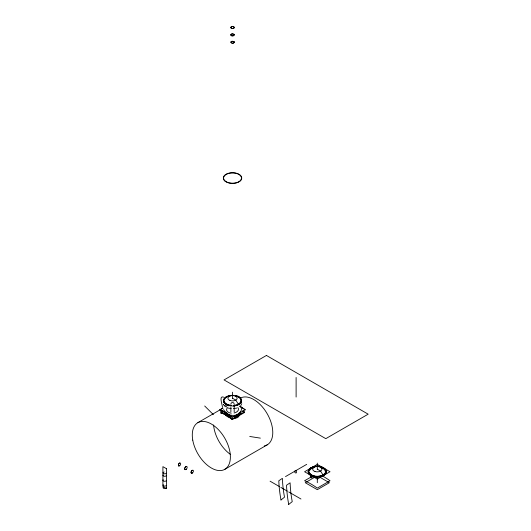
<?xml version="1.0" encoding="UTF-8"?>
<svg xmlns="http://www.w3.org/2000/svg" width="531" height="531" viewBox="0 0 531 531"><rect width="100%" height="100%" fill="white"/><g stroke="black" fill="none" stroke-linecap="round" stroke-linejoin="round"><path stroke-width="0.8" d="M230.872 407.237L230.879 411.864M232.532 398.708L232.532 392.183M234.184 411.87L234.184 405.067M223.73 397.175C218.214 394.891 222.887 406.056 222.383 407.35M225.854 406.009L226.226 404.821A1.009 0.584 -60 0 1 226.637 404.595M308.325 471.482L308.325 471.993A9.027 5.21 0 0 0 308.843 473.486L309.181 473.957M326.286 471.993L326.286 471.482M308.365 471.203L308.365 472.278M326.253 472.278C326.645 469.251 323.326 467.34 320.751 466.941M230.348 395.761A8.994 5.191 0 0 0 224.898 403.54A8.994 5.191 0 0 0 239.388 404.151A8.994 5.191 0 0 0 235.97 396C239.169 396.199 243.291 399.79 240.662 403.016M230.905 404.104C230.646 401.994 234.423 402 234.158 404.111M239.866 412.839L239.707 413.324M241.784 403.646L240.835 405.571M223.71 399.511C224.653 397.022 227.507 395.953 229.923 395.522M223.71 399.657L225.582 397.407L229.087 396M166.289 473.194C165.752 474.873 160.734 472.968 164.145 471.953M166.269 475.67C165.752 476.904 161.716 476.148 163.269 474.84M240.994 402.544C239.215 404.848 236.215 405.717 233.414 405.87M325.775 473.486L325.437 473.957M239.003 414.452L238.611 414.85M179.584 462.986L178.489 464.26L178.489 465.986C180.573 466.603 181.642 462.282 179.584 462.986C178.416 463.304 177.593 466.842 179.505 465.747M185.903 466.616L184.848 467.93L184.675 469.065L185.292 469.636L185.903 469.431M192.262 470.287L191.658 470.818A1.726 0.996 -60 0 0 191.08 472.736A1.726 0.996 -60 0 0 192.262 473.101M280.965 499.99L284.516 497.169A162.785 93.987 -60 0 1 282.386 478.351L278.788 480.787A175.874 101.54 -60 0 0 280.999 499.963M288.685 504.45L292.236 501.629A162.785 93.987 -60 0 1 290.105 482.812L286.514 485.248A175.874 101.54 -60 0 0 288.718 504.423M245.249 409.799A76.583 44.212 60 0 0 239.687 406.162L245.249 409.806L232.532 417.147A76.583 44.212 60 0 0 219.814 409.799L222.728 408.12M197.864 422.663L223.013 408.147M222.602 410.536L220.471 411.764L232.532 418.727L244.592 411.764L243.085 410.894M242.873 411.346L244.306 412.627L232.253 419.59A27.585 15.923 60 0 0 226.498 415.229A27.579 15.923 60 0 0 220.757 412.959L223.77 411.206M224.805 469.331L267.199 444.859M285.519 476.586L306.712 464.353M313.071 475.856L304.588 480.747A76.583 44.212 60 0 1 317.306 488.089L330.023 480.747A76.583 44.212 60 0 0 322.078 475.749M315.182 476.971L305.252 482.706L317.306 489.668L329.366 482.706L319.569 477.05M226.777 406.932L225.954 406.826A4.367 2.522 -60 0 1 225.854 406.009M237.662 415.541L233.474 416.53M236.78 408.067L233.414 408.651M313.867 466.941C303.48 468.793 310.197 478.371 317.75 476.924M231.649 395.323L233.414 395.323M233.414 405.657C241.824 406.401 244.844 396.318 235.14 395.522M318.235 476.904L316.868 476.924M316.376 476.904C320.093 476.938 326.213 475.929 326.253 471.203M231.211 408.624L228.284 408.067M230.779 405.764L228.688 405.492M249.723 436.462L260.369 438.135M231.662 416.384L228.284 415.415L225.728 413.762M230.779 405.611C227.978 405.133 224.394 404.118 223.584 400.998M229.505 405.684L226.173 404.469L224.062 402.544M220.757 412.952L222.907 413.569A26.769 15.452 60 0 1 230.149 417.751M219.814 409.806L226.173 413.038L232.532 417.147M226.618 404.662L227.016 404.828A20.789 12.001 -60 0 1 227.281 404.954L227.374 405M232.532 398.25L235.81 400.142L238.406 404.257A5.695 3.292 60 0 1 238.233 404.283M317.306 469.198L320.585 471.09L323.153 475.205A5.695 3.292 60 0 1 323.014 475.225M270.067 481.179L279.412 486.569M280.846 487.398L287.311 491.129M288.751 491.958L300.964 499.014M230.096 417.718L232.253 419.59M224.958 406.321L224.434 405.803M296.059 470.824L296.431 472.013A4.367 2.522 60 0 1 296.338 472.836L295.734 473.055L294.393 471.853A2.947 1.699 60 0 1 294.393 471.555A0.743 0.431 60 0 1 294.44 471.389L295.004 470.957A20.789 12.001 60 0 1 295.269 470.831M204.694 405.989L213.396 414.665M223.743 404.841L224.294 405.651M224.401 403.016L223.584 401.21M225.356 413.271L225.197 412.932M223.677 404.728L223.458 404.224M317.306 463.125L317.306 469.656M317.306 478.63L317.306 482.706M296.112 377.475L296.112 397.049M319.695 466.709A8.483 4.898 0 0 1 324.335 474.156A8.483 4.898 0 0 1 310.642 474.442A8.483 4.898 0 0 1 314.345 466.822M320.312 466.829A9.027 5.21 0 0 1 324.521 474.84A9.027 5.21 0 0 1 310.024 474.84A9.027 5.21 0 0 1 314.233 466.829M310.781 475.504A9.226 5.323 0 0 1 310.781 467.97M240.669 411.903A8.277 5.967 -17.4 0 1 237.915 415.833M238.93 416.51A8.277 5.98 17.8 0 1 226.06 415.474M228.23 414.406A8.277 3.173 12.9 0 1 224.6 411.844M240.204 406.082A8.981 5.768 -6.3 0 1 238.731 413.377M239.375 413.775A8.981 5.761 6.3 0 1 225.994 413.138M226.817 412.687A8.981 4.533 5.6 0 1 223.637 409.587M228.443 405.817A8.981 4.533 -5.6 0 1 229.505 405.505M237.868 407.536A5.994 3.73 -4.2 0 1 234.052 413.012M231.244 413.171A5.994 3.73 -4.2 0 1 227.693 407.489M234.921 395.768A8.483 4.898 0 0 1 240.994 400.819A8.483 4.898 0 0 1 233.74 405.319M231.324 405.319A8.483 4.898 0 0 1 224.069 400.819A8.483 4.898 0 0 1 230.142 395.768M241.525 400.792A9.014 5.204 0 0 1 238.89 404.469M242.428 410.974A27.585 15.923 60 0 1 244.306 412.633M240.716 411.691A8.629 5.914 -11.8 0 1 234.742 416.43M230.866 416.935A8.629 5.914 -11.8 0 1 224.042 411.186M324.965 473.081A8.005 4.62 0 0 1 318.872 476.274M314.983 476.161A8.005 4.62 0 0 1 309.653 473.081M309.46 470.838A8.005 4.62 0 0 1 314.246 467.472M320.372 467.472A8.005 4.62 0 0 1 325.271 471.289M295.648 470.599A1.009 0.584 60 0 1 296.066 470.805M240.251 398.19A26.942 15.558 60 0 1 268.454 416.072A26.942 15.558 60 0 1 264.312 445.927M230.633 454.556A26.942 15.558 60 0 1 213.575 425.006M166.395 480.555A1.792 1.035 0 0 1 163.94 481.186A1.792 1.035 0 0 1 163.163 479.705M166.289 485.434A1.646 0.949 0 0 1 164.052 486.024A1.646 0.949 0 0 1 163.282 484.677M166.289 487.876A1.646 0.949 0 0 1 163.727 488.367A1.646 0.949 0 0 1 163.794 486.808M234.417 42.095L233.72 42.885L234.304 41.81L232.08 41.232L230.866 41.936L230.866 42.453L232.359 43.323L233.753 42.898L232.246 43.276L231.098 42.58L231.051 41.776L232.206 41.265L234.417 42.095M310.635 476.825L310.628 476.951A4.367 2.522 -60 0 0 310.728 477.774L311.325 477.993L312.673 476.798A2.947 1.699 -60 0 0 312.673 476.493A0.743 0.431 -60 0 0 312.626 476.327L312.062 475.902A20.789 12.001 -60 0 0 311.79 475.776L311.412 475.61A1.009 0.584 -60 0 0 311 475.743L310.635 476.825M326.299 471.349C324.408 478.59 310.21 478.59 308.312 471.349C310.489 464.306 324.129 464.306 326.299 471.349M234.35 34.641L233.009 35.836L231.596 35.73L230.866 35.112L230.866 34.595L232.08 33.891L234.35 34.641M231.31 26.809L230.866 27.254A1.726 0.996 0 0 0 232.379 28.508A1.726 0.996 0 0 0 234.251 27.426A1.726 0.996 0 0 0 232.08 26.55L231.31 26.809M266.443 355.451L224.055 379.924L325.788 438.652L368.175 414.18L266.443 355.451M317.306 464.399L304.588 471.74L317.306 479.081L330.023 471.74L317.306 464.399M166.515 468.727L162.904 466.643L162.904 486.555L166.515 488.646L166.515 468.727M314.989 471.515A4.633 2.675 0 0 0 321.945 469.198A4.633 2.675 0 0 0 314.989 466.875A4.633 2.675 0 0 0 314.989 471.515M225.21 181.31A9.226 5.323 0 0 0 241.054 180.109A9.226 5.323 0 0 0 231.324 172.787A9.226 5.323 0 0 0 225.21 181.31M229.93 400.467A4.633 2.675 0 0 0 237.158 398.442A4.633 2.675 0 0 0 230.507 395.847A4.633 2.675 0 0 0 229.93 400.467M227.66 182.432A8.994 5.191 0 0 0 241.512 178.323A8.994 5.191 0 0 0 228.423 173.451A8.994 5.191 0 0 0 227.66 182.432M192.753 440.126A26.942 15.558 60 0 0 224.268 469.616A26.942 15.558 60 0 0 216.987 428.252A26.942 15.558 60 0 0 192.753 440.126M186.202 469.298A1.792 1.035 -60 0 0 186.819 466.51A1.792 1.035 -60 0 0 184.688 468.342A1.792 1.035 -60 0 0 186.202 469.298M192.527 472.849A1.646 0.949 -60 0 0 193.111 470.28A1.646 0.949 -60 0 0 191.147 471.946A1.646 0.949 -60 0 0 192.527 472.849M231.629 35.75A1.792 1.035 0 0 0 234.344 34.887A1.792 1.035 0 0 0 231.695 33.964A1.792 1.035 0 0 0 231.629 35.75M231.708 28.335A1.646 0.949 0 0 0 234.178 27.512A1.646 0.949 0 0 0 231.708 26.689A1.646 0.949 0 0 0 231.708 28.335"/></g></svg>
